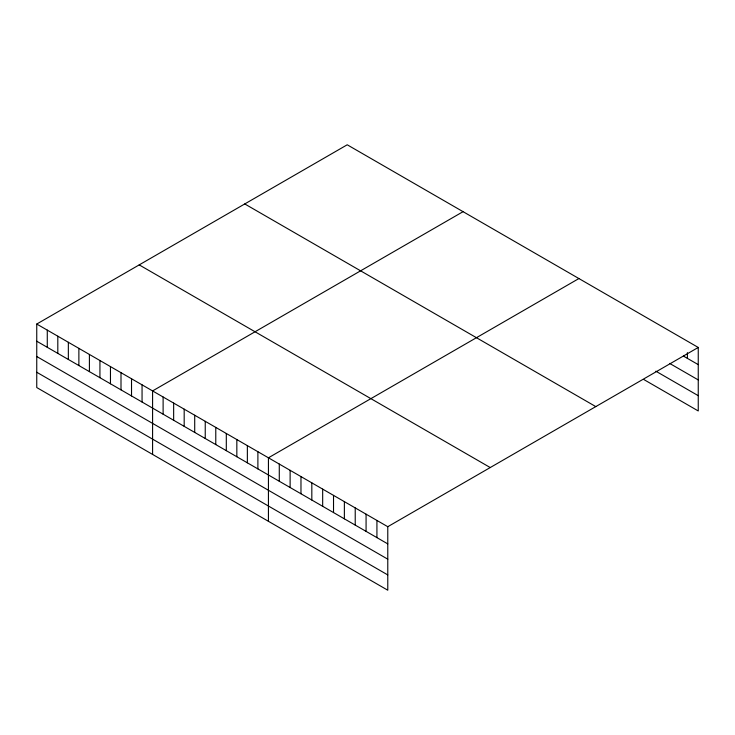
<?xml version="1.0" encoding="UTF-8"?>
<svg xmlns="http://www.w3.org/2000/svg" width="735" height="735" viewBox="0 0 735 735"><rect width="100%" height="100%" fill="white"/><g stroke="black" fill="none" stroke-linecap="round" stroke-linejoin="round"><path stroke-width="1.1" d="M36.75 324.043L387.777 526.701L387.777 590.214L36.75 387.547L36.75 324.043L347.223 144.786L698.25 347.453L698.25 410.957L643.998 379.637M463.059 211.671L152.586 390.919L152.586 454.423M578.904 278.547L268.431 457.795L268.431 521.308M387.777 526.701L698.25 347.453M683.458 356.098L698.25 364.633M669.649 363.412L698.25 379.921M655.841 371.184L698.25 395.678M244.764 203.944L595.791 406.602M139.209 264.885L490.236 467.552M36.75 341.224L387.777 543.891M36.75 356.512L387.777 559.17M36.75 372.259L387.777 574.926M687.4 352.644L687.4 358.368M376.926 520.435L376.926 537.625M366.076 514.178L366.076 531.359M355.225 507.913L355.225 525.093M344.375 501.647L344.375 518.827M333.525 495.381L333.525 512.561M322.674 489.115L322.674 506.305M311.824 482.858L311.824 500.039M300.973 476.592L300.973 493.773M290.123 470.327L290.123 487.507M279.282 464.061L279.282 481.241M257.893 451.722L257.893 468.902M247.364 445.64L247.364 462.82M236.835 439.558L236.835 456.738M226.306 433.475L226.306 450.665M215.778 427.393L215.778 444.583M205.24 421.32L205.24 438.501M194.711 415.238L194.711 432.419M184.182 409.156L184.182 426.346M173.653 403.074L173.653 420.264M163.115 397.001L163.115 414.182M142.057 384.837L142.057 402.027M131.528 378.755L131.528 395.944M120.999 372.682L120.999 389.862M110.461 366.6L110.461 383.78M99.932 360.517L99.932 377.707M89.404 354.435L89.404 371.625M78.875 348.362L78.875 365.543M68.346 342.28L68.346 359.461M57.808 336.198L57.808 353.379M47.279 330.116L47.279 347.306"/></g></svg>
